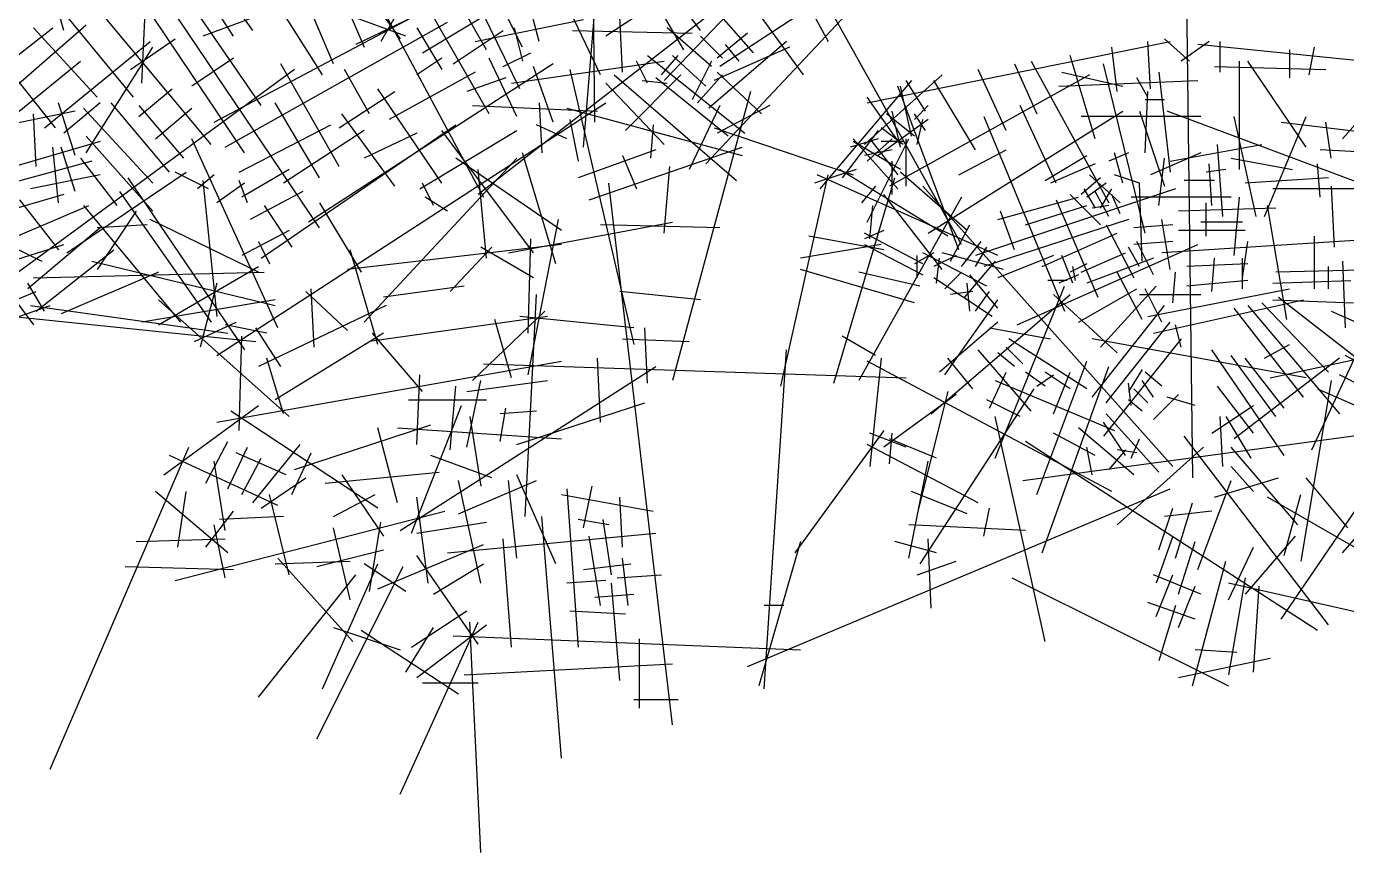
# Model space of a CAD drawing. Extents: x -1517 to 3319, y -4426 to -707.
# Drawn here: x 99 to 1706, y -4426 to -3419 of the extents above; entities that cross this region are included whole.
import ezdxf

# ---------------------------------------------------------------- set-up
doc = ezdxf.new("R2010")
doc.units = 0

msp = doc.modelspace()

# ---------------------------------------------------------------- linework, layer by layer
at = {"color": 7, "linetype": 'CONTINUOUS'}
for p, q in [((384.593927, -3515.429754), (110.489881, -3116.105646)), ((1508.08187, -3122.873852), (1518.233859, -3968.899602)), ((144.329954, -3424.058964), (66.497925, -3153.330782)), ((790.673947, -3535.734374), (787.289951, -3193.940022)), ((-298.974135, -3234.549263), (107.105885, -3782.773918)), ((438.737873, -3275.158417), (553.793865, -3434.211274)), ((662.081863, -3525.582064), (513.185905, -3265.006193)), ((658.697866, -3447.747687), (560.561964, -3275.158417)), ((699.305932, -3495.125134), (591.017934, -3271.774399)), ((1105.385953, -3268.390211), (648.545876, -3623.721061)), ((1237.361927, -3684.634921), (1014.017937, -3285.310813)), ((611.321914, -3295.463037), (530.105888, -3437.595377)), ((919.265925, -3305.615433), (1044.473907, -3478.204617)), ((459.041959, -3325.920053), (509.801909, -3444.363584)), ((760.217871, -3315.767657), (499.649919, -3440.979481)), ((963.257881, -3325.920053), (804.209934, -3430.827171)), ((919.265925, -3424.058964), (838.0499, -3312.383639)), ((1179.833878, -3315.767657), (926.033919, -3586.495924)), ((1014.017937, -3325.920053), (1074.929876, -3437.595377)), ((239.081859, -3488.356928), (245.849959, -3342.840484)), ((374.441937, -3424.058964), (306.761898, -3329.304071)), ((702.689929, -3444.363584), (645.16188, -3329.304071)), ((722.993909, -3437.595377), (695.921936, -3336.072277)), ((797.441941, -3478.204617), (733.145898, -3342.840484)), ((350.753961, -3430.827171), (299.993905, -3352.992879)), ((472.577946, -3464.668204), (425.201887, -3352.992879)), ((228.92987, -3505.277444), (120.641871, -3373.297414)), ((469.193949, -3373.297414), (313.529892, -3430.827171)), ((327.065878, -3535.734374), (658.697866, -3359.761001)), ((777.137961, -3566.191304), (794.057944, -3359.761001)), ((323.681881, -3562.807201), (171.401927, -3380.065621)), ((459.041959, -3478.204617), (401.51391, -3386.833827)), ((560.561964, -3430.827171), (421.81789, -3380.065621)), ((526.721892, -3386.833827), (655.31387, -3627.105164)), ((580.865944, -3451.131791), (682.385949, -3390.217931)), ((898.961946, -3447.747687), (861.737876, -3383.449724)), ((1061.39389, -3390.217931), (942.953902, -3468.052307)), ((364.289947, -3572.959511), (252.617953, -3407.138447)), ((455.657856, -3664.330301), (272.921932, -3393.602034)), ((824.513914, -3474.820514), (821.129917, -3407.138447)), ((875.273863, -3484.972824), (953.105892, -3403.754344)), ((932.801912, -3393.602034), (983.561861, -3451.131791)), ((36.041956, -3495.125134), (130.793861, -3420.674861)), ((46.193946, -3525.582064), (171.401927, -3417.290757)), ((184.937914, -3505.277444), (107.105885, -3420.674861)), ((340.601865, -3566.191304), (611.321914, -3413.906654)), ((574.097951, -3420.674861), (604.55392, -3471.436411)), ((645.16188, -3437.595377), (777.137961, -3410.522551)), ((692.537939, -3420.674861), (702.689929, -3461.284101)), ((932.801912, -3468.052307), (878.657859, -3420.674861)), ((120.641871, -3542.502581), (249.233956, -3437.595377)), ((225.545873, -3471.436411), (279.689925, -3434.211274)), ((618.089907, -3464.668204), (679.001953, -3424.058964)), ((763.601868, -3424.058964), (909.113936, -3427.443067)), ((919.265925, -3430.827171), (946.337898, -3457.899997)), ((1024.169927, -3437.595377), (929.417915, -3518.813858)), ((976.793868, -3427.443067), (939.569905, -3457.899997)), ((1122.305936, -3512.045651), (1491.161887, -3437.595377)), ((1467.47391, -3495.125134), (1464.089914, -3437.595377)), ((1514.849863, -3461.284101), (1484.393893, -3434.211274)), ((1538.537946, -3437.595377), (1504.697873, -3461.284101)), ((1552.073932, -3474.820514), (1552.073932, -3437.595377)), ((171.401927, -3572.959511), (252.617953, -3444.363584)), ((679.001953, -3468.052307), (712.841919, -3451.131791)), ((854.969883, -3454.515894), (973.409871, -3549.270788)), ((871.889866, -3478.204617), (892.193953, -3454.515894)), ((885.425959, -3454.515894), (926.033919, -3491.741031)), ((1027.553924, -3444.363584), (936.185909, -3484.972824)), ((966.641878, -3461.284101), (949.721895, -3440.979481)), ((1399.793871, -3556.038994), (1369.337902, -3454.515894)), ((1426.865951, -3498.509238), (1420.097958, -3444.363584)), ((1788.953909, -3468.052307), (1525.001959, -3440.979481)), ((1636.673954, -3447.747687), (1636.673954, -3481.588721)), ((1660.361931, -3478.204617), (1667.129924, -3444.363584)), ((425.201887, -3471.436411), (-45.174069, -3816.614951)), ((56.345936, -3549.270788), (164.633934, -3461.284101)), ((134.177964, -3542.502581), (66.497925, -3457.899997)), ((350.753961, -3457.899997), (299.993905, -3491.741031)), ((479.345939, -3589.880028), (408.281903, -3464.668204)), ((739.913892, -3464.668204), (442.12187, -3657.562094)), ((516.569902, -3525.582064), (486.113932, -3471.436411)), ((604.55392, -3457.899997), (574.097951, -3478.204617)), ((695.921936, -3528.966168), (662.081863, -3457.899997)), ((689.153942, -3488.356928), (875.273863, -3461.284101)), ((739.913892, -3535.734374), (716.225915, -3468.052307)), ((760.217871, -3471.436411), (838.0499, -3806.462641)), ((854.969883, -3488.356928), (841.433897, -3461.284101)), ((932.801912, -3461.284101), (909.113936, -3508.661548)), ((1291.505873, -3545.886684), (1257.665907, -3471.436411)), ((1301.657863, -3464.668204), (1328.729942, -3525.582064)), ((1321.961949, -3461.284101), (1416.713961, -3633.873371)), ((1460.705917, -3671.098508), (1409.945861, -3464.668204)), ((1545.305939, -3468.052307), (1680.66591, -3471.436411)), ((1575.761909, -3593.264131), (1575.761909, -3461.284101)), ((1656.977934, -3566.191304), (1585.913898, -3461.284101)), ((645.16188, -3474.820514), (540.257878, -3532.350271)), ((682.385949, -3481.588721), (635.00989, -3498.509238)), ((814.361924, -3478.204617), (963.257881, -3606.800544)), ((895.577949, -3478.204617), (827.89791, -3545.886684)), ((848.20189, -3484.972824), (878.657859, -3488.356928)), ((953.105892, -3552.654891), (865.121873, -3481.588721)), ((946.337898, -3478.204617), (915.881929, -3512.045651)), ((993.713958, -3525.582064), (939.569905, -3474.820514)), ((1176.449881, -3484.972824), (1064.777887, -3616.952854)), ((1213.673951, -3478.204617), (1118.921939, -3562.807201)), ((1393.025878, -3478.204617), (1149.377909, -3613.568751)), ((1193.369865, -3522.197961), (1169.681888, -3484.972824)), ((1254.28191, -3569.575408), (1203.521961, -3484.972824)), ((1355.801915, -3491.741031), (1525.001959, -3484.972824)), ((1359.185912, -3474.820514), (1433.633944, -3491.741031)), ((1464.089914, -3505.277444), (1450.553927, -3481.588721)), ((1477.6259, -3474.820514), (1491.161887, -3596.648234)), ((235.697863, -3528.966168), (276.305929, -3495.125134)), ((479.345939, -3542.502581), (547.025871, -3498.509238)), ((604.55392, -3610.184648), (526.721892, -3495.125134)), ((875.273863, -3562.807201), (804.209934, -3488.356928)), ((980.177865, -3498.509238), (885.425959, -3850.455985)), ((1233.977931, -3691.403128), (1159.529898, -3491.741031)), ((1176.449881, -3552.654891), (1162.913895, -3491.741031)), ((1460.705917, -3572.959511), (1464.089914, -3498.509238)), ((1700.96989, -3556.038994), (1751.729946, -3498.509238)), ((157.865941, -3576.343614), (137.561961, -3512.045651)), ((188.32191, -3512.045651), (144.329954, -3549.270788)), ((168.017931, -3518.813858), (252.617953, -3610.184648)), ((272.921932, -3596.648234), (201.857897, -3512.045651)), ((235.697863, -3515.429754), (289.841915, -3579.727718)), ((256.001949, -3556.038994), (299.993905, -3518.813858)), ((330.449875, -3819.999055), (804.209934, -3512.045651)), ((455.657856, -3603.416441), (401.51391, -3512.045651)), ((641.777883, -3515.429754), (794.057944, -3522.197961)), ((722.993909, -3512.045651), (726.377905, -3572.959511)), ((756.833875, -3518.813858), (970.025875, -3576.343614)), ((942.953902, -3515.429754), (905.729939, -3593.264131)), ((1003.865947, -3515.429754), (939.569905, -3549.270788)), ((1162.913895, -3562.807201), (1122.305936, -3505.277444)), ((1196.753861, -3515.429754), (1179.833878, -3532.350271)), ((1352.417919, -3610.184648), (1308.425856, -3515.429754)), ((1484.393893, -3508.661548), (1460.705917, -3508.661548)), ((157.865941, -3522.197961), (59.729932, -3542.502581)), ((110.489881, -3589.880028), (107.105885, -3525.582064)), ((547.025871, -3613.568751), (482.729936, -3525.582064)), ((760.217871, -3532.350271), (770.369861, -3583.111821)), ((1196.753861, -3532.350271), (1135.841922, -3576.343614)), ((1179.833878, -3552.654891), (1145.993912, -3525.582064)), ((1162.913895, -3566.191304), (1152.761905, -3522.197961)), ((1193.369865, -3545.886684), (1179.833878, -3525.582064)), ((1183.217875, -3562.807201), (1189.985868, -3532.350271)), ((1196.753861, -3671.098508), (1433.633944, -3522.197961)), ((1264.4339, -3528.966168), (1362.569909, -3765.853401)), ((1528.385956, -3528.966168), (1382.873888, -3528.966168)), ((1453.937924, -3522.197961), (1484.393893, -3613.568751)), ((1839.713964, -3654.177991), (1487.77789, -3522.197961)), ((1596.065888, -3650.793888), (1568.993915, -3528.966168)), ((1606.217878, -3650.793888), (1656.977934, -3528.966168)), ((1626.521964, -3535.734374), (1826.177871, -3559.423098)), ((1687.433903, -3579.727718), (1680.66591, -3535.734374)), ((357.521954, -3596.648234), (469.193949, -3539.118478)), ((384.593927, -3701.555438), (621.473903, -3539.118478)), ((509.801909, -3545.886684), (411.6659, -3610.184648)), ((574.097951, -3549.270788), (509.801909, -3579.727718)), ((577.481947, -3616.952854), (695.921936, -3545.886684)), ((716.225915, -3694.787231), (604.55392, -3545.886684)), ((756.833875, -3556.038994), (719.609912, -3539.118478)), ((861.737876, -3539.118478), (858.35388, -3579.727718)), ((936.185909, -3542.502581), (1105.385953, -3600.032338)), ((1135.841922, -3545.886684), (1091.849859, -3603.416441)), ((1166.297892, -3562.807201), (1139.225919, -3542.502581)), ((188.32191, -3559.423098), (-21.486093, -3620.336958)), ((137.561961, -3633.873371), (130.793861, -3566.191304)), ((157.865941, -3620.336958), (140.945958, -3566.191304)), ((171.401927, -3552.654891), (252.617953, -3644.025681)), ((404.897907, -3786.158021), (299.993905, -3556.038994)), ((783.905954, -3630.489268), (970.025875, -3566.191304)), ((1135.841922, -3556.038994), (1102.001956, -3566.191304)), ((1105.385953, -3556.038994), (1159.529898, -3616.952854)), ((1162.913895, -3593.264131), (1105.385953, -3559.423098)), ((1122.305936, -3657.562094), (1173.065885, -3556.038994)), ((1152.761905, -3556.038994), (1122.305936, -3583.111821)), ((1125.689932, -3556.038994), (1159.529898, -3600.032338)), ((1166.297892, -3559.423098), (1139.225919, -3559.423098)), ((1169.681888, -3613.568751), (1169.681888, -3556.038994)), ((1491.161887, -3583.111821), (1602.833881, -3562.807201)), ((1555.457929, -3650.793888), (1548.689936, -3562.807201)), ((178.16992, -3583.111821), (66.497925, -3613.568751)), ((164.633934, -3579.727718), (208.62589, -3637.257474)), ((695.921936, -3579.727718), (509.801909, -3779.389815)), ((750.065881, -3667.714404), (621.473903, -3579.727718)), ((743.297888, -3708.323644), (702.689929, -3572.959511)), ((865.121873, -3569.575408), (770.369861, -3603.416441)), ((824.513914, -3576.343614), (841.433897, -3616.952854)), ((1152.761905, -3569.575408), (1118.921939, -3576.343614)), ((1152.761905, -3623.721061), (1152.761905, -3583.111821)), ((1233.977931, -3600.032338), (1291.505873, -3569.575408)), ((1338.881932, -3606.800544), (1389.641881, -3576.343614)), ((1440.401937, -3572.959511), (1416.713961, -3583.111821)), ((1433.633944, -3610.184648), (1423.481954, -3572.959511)), ((1528.385956, -3572.959511), (1467.47391, -3600.032338)), ((1477.6259, -3637.257474), (1484.393893, -3579.727718)), ((1565.609919, -3579.727718), (1640.057951, -3593.264131)), ((1741.577956, -3572.959511), (1673.897917, -3569.575408)), ((188.32191, -3600.032338), (103.721888, -3616.952854)), ((147.713951, -3694.787231), (293.225912, -3596.648234)), ((320.297885, -3616.952854), (279.689925, -3596.648234)), ((327.065878, -3600.032338), (306.761898, -3616.952854)), ((418.433893, -3593.264131), (360.905951, -3627.105164)), ((658.697866, -3701.555438), (648.545876, -3593.264131)), ((875.273863, -3671.098508), (882.041856, -3589.880028)), ((1017.401934, -3857.224191), (1074.929876, -3600.032338)), ((1108.769949, -3593.264131), (1058.009893, -3610.184648)), ((1281.353883, -3698.171334), (1061.39389, -3600.032338)), ((1220.441944, -3674.482611), (1088.465863, -3593.264131)), ((1244.12992, -3667.714404), (1162.913895, -3596.648234)), ((1399.793871, -3586.495924), (1345.649925, -3610.184648)), ((1430.249947, -3633.873371), (1393.025878, -3600.032338)), ((1453.937924, -3610.184648), (1423.481954, -3600.032338)), ((1558.841925, -3593.264131), (1535.153949, -3596.648234)), ((1541.921942, -3637.257474), (1538.537946, -3586.495924)), ((1673.897917, -3627.105164), (1670.51392, -3586.495924)), ((222.161876, -3603.416441), (364.289947, -3813.230848)), ((313.529892, -3606.800544), (330.449875, -3772.621608)), ((364.289947, -3610.184648), (330.449875, -3633.873371)), ((367.673944, -3633.873371), (357.521954, -3606.800544)), ((594.401931, -3637.257474), (580.865944, -3610.184648)), ((885.425959, -4270.084799), (807.593931, -3610.184648)), ((1081.69787, -3853.840088), (1156.145902, -3603.416441)), ((1132.457925, -3613.568751), (1115.537942, -3633.873371)), ((1494.545883, -3955.363188), (1189.985868, -3613.568751)), ((1406.561865, -3603.416441), (1382.873888, -3623.721061)), ((1413.329964, -3610.184648), (1389.641881, -3627.105164)), ((1457.32192, -3704.939541), (1453.937924, -3610.184648)), ((1545.305939, -3606.800544), (1508.08187, -3606.800544)), ((1684.049907, -3603.416441), (1582.529902, -3610.184648)), ((1687.433903, -3613.568751), (1690.8179, -3688.019024)), ((144.329954, -3623.721061), (5.58588, -3664.330301)), ((90.185902, -3630.489268), (137.561961, -3691.403128)), ((212.009887, -3620.336958), (323.681881, -3779.389815)), ((435.353876, -3620.336958), (371.057941, -3654.177991)), ((611.321914, -3644.025681), (584.249941, -3627.105164)), ((1237.361927, -3627.105164), (1112.153946, -3850.455985)), ((1213.673951, -3715.091851), (1142.609915, -3623.721061)), ((1497.92988, -3616.952854), (1254.28191, -3698.171334)), ((1281.353883, -3654.177991), (1379.489892, -3627.105164)), ((1352.417919, -3630.489268), (1403.177868, -3748.932885)), ((1406.561865, -3660.946198), (1369.337902, -3623.721061)), ((1386.257885, -3616.952854), (1399.793871, -3640.641578)), ((1416.713961, -3650.793888), (1399.793871, -3620.336958)), ((1406.561865, -3640.641578), (1420.097958, -3616.952854)), ((1430.249947, -3647.409784), (1420.097958, -3623.721061)), ((1565.609919, -3627.105164), (1443.785934, -3627.105164)), ((1568.993915, -3698.171334), (1575.761909, -3627.105164)), ((1765.265932, -3616.952854), (1616.369868, -3616.952854)), ((63.113929, -3684.634921), (174.785924, -3637.257474)), ((168.017931, -3637.257474), (286.457919, -3779.389815)), ((232.313866, -3644.025681), (184.937914, -3715.091851)), ((387.977924, -3637.257474), (421.81789, -3688.019024)), ((455.657856, -3633.873371), (506.417912, -3718.475954)), ((1125.689932, -3677.866714), (1129.073929, -3637.257474)), ((1301.657863, -3691.403128), (1284.73788, -3644.025681)), ((1315.193956, -3660.946198), (1389.641881, -3637.257474)), ((1416.713961, -3637.257474), (1396.409875, -3640.641578)), ((1619.753865, -3640.641578), (1501.313876, -3644.025681)), ((1535.153949, -3674.482611), (1535.153949, -3633.873371)), ((1633.289958, -3776.005711), (1609.601875, -3637.257474)), ((5.58588, -3650.793888), (117.257875, -3704.939541)), ((188.32191, -3664.330301), (100.337892, -3738.780575)), ((245.849959, -3660.946198), (184.937914, -3664.330301)), ((381.209931, -3718.475954), (249.233956, -3654.177991)), ((685.769946, -3694.787231), (885.425959, -3657.562094)), ((709.457922, -3843.687778), (746.681885, -3654.177991)), ((942.953902, -3664.330301), (797.441941, -3660.946198)), ((1223.825941, -3704.939541), (1247.513917, -3660.946198)), ((1440.401937, -3654.177991), (1264.4339, -3711.707748)), ((1413.329964, -3660.946198), (1447.169931, -3725.244161)), ((1494.545883, -3660.946198), (1447.169931, -3664.330301)), ((1491.161887, -3715.091851), (1481.009897, -3654.177991)), ((1579.145905, -3657.562094), (1528.385956, -3657.562094)), ((418.433893, -3667.714404), (360.905951, -3698.171334)), ((709.457922, -3792.926228), (712.841919, -3677.866714)), ((1142.609915, -3691.403128), (1051.2419, -3674.482611)), ((1142.609915, -3667.714404), (1118.921939, -3677.866714)), ((1189.985868, -3708.323644), (1118.921939, -3671.098508)), ((1335.497936, -3711.707748), (1426.865951, -3671.098508)), ((1849.865954, -3671.098508), (1481.009897, -3694.787231)), ((1582.529902, -3667.714404), (1501.313876, -3667.714404)), ((1667.129924, -3738.780575), (1667.129924, -3674.482611)), ((69.881922, -3708.323644), (144.329954, -3684.634921)), ((110.489881, -3765.853401), (205.241893, -3691.403128)), ((381.209931, -3681.250818), (394.745917, -3708.323644)), ((750.065881, -3684.634921), (489.497929, -3715.091851)), ((526.721892, -3806.462641), (492.881925, -3691.403128)), ((665.465859, -3688.019024), (614.70591, -3742.164678)), ((716.225915, -3725.244161), (651.929873, -3688.019024)), ((1139.225919, -3684.634921), (1041.08991, -3701.555438)), ((1118.921939, -3684.634921), (1189.985868, -3721.860058)), ((1203.521961, -3694.787231), (1179.833878, -3708.323644)), ((1267.817897, -3735.396471), (1189.985868, -3694.787231)), ((1288.121876, -3715.091851), (1213.673951, -3694.787231)), ((1237.361927, -3711.707748), (1261.049903, -3681.250818)), ((1254.28191, -3711.707748), (1267.817897, -3688.019024)), ((1305.041859, -3782.773918), (1525.001959, -3684.634921)), ((1382.873888, -3718.475954), (1437.017941, -3694.787231)), ((1453.937924, -3711.707748), (1440.401937, -3688.019024)), ((1494.545883, -3681.250818), (1447.169931, -3684.634921)), ((1470.857907, -3721.860058), (1450.553927, -3681.250818)), ((1579.145905, -3725.244161), (1585.913898, -3681.250818)), ((1663.745927, -3935.058568), (1775.417922, -3694.787231)), ((178.16992, -3704.939541), (401.51391, -3759.085195)), ((259.385946, -3782.773918), (381.209931, -3711.707748)), ((1183.217875, -3725.244161), (1183.217875, -3698.171334)), ((1230.593934, -3698.171334), (1203.521961, -3711.707748)), ((1206.905958, -3732.012368), (1210.289954, -3701.555438)), ((1277.969887, -3704.939541), (1240.745924, -3748.932885)), ((1349.033922, -3698.171334), (1281.353883, -3725.244161)), ((1372.721898, -3732.012368), (1359.185912, -3698.171334)), ((1389.641881, -3708.323644), (1369.337902, -3718.475954)), ((1376.105895, -3728.628265), (1372.721898, -3711.707748)), ((1470.857907, -3701.555438), (1389.641881, -3732.012368)), ((1585.913898, -3708.323644), (1511.465866, -3711.707748)), ((1541.921942, -3742.164678), (1545.305939, -3701.555438)), ((1579.145905, -3738.780575), (1579.145905, -3701.555438)), ((1684.049907, -3738.780575), (1684.049907, -3711.707748)), ((1700.96989, -3704.939541), (1704.353887, -3786.158021)), ((107.105885, -3725.244161), (387.977924, -3718.475954)), ((259.385946, -3718.475954), (140.945958, -3769.237505)), ((1179.833878, -3755.701091), (1041.08991, -3715.091851)), ((1186.601871, -3735.396471), (1112.153946, -3718.475954)), ((1274.58589, -3772.621608), (1203.521961, -3725.244161)), ((1217.057947, -3738.780575), (1237.361927, -3718.475954)), ((1281.353883, -3762.469298), (1247.513917, -3721.860058)), ((1365.953905, -3728.628265), (1342.265929, -3728.628265)), ((1379.489892, -3721.860058), (1355.801915, -3732.012368)), ((1457.32192, -3776.005711), (1426.865951, -3718.475954)), ((1494.545883, -3755.701091), (1497.92988, -3718.475954)), ((1585.913898, -3728.628265), (1511.465866, -3735.396471)), ((1616.369868, -3732.012368), (1711.12188, -3728.628265)), ((1775.417922, -3715.091851), (1619.753865, -3718.475954)), ((76.649915, -3755.701091), (110.489881, -3742.164678)), ((120.641871, -3765.853401), (100.337892, -3732.012368)), ((330.449875, -3732.012368), (310.145895, -3809.846745)), ((489.497929, -3789.542125), (438.737873, -3742.164678)), ((448.889863, -3809.846745), (445.505866, -3738.780575)), ((631.625893, -3735.396471), (533.489885, -3748.932885)), ((919.265925, -3752.316988), (821.129917, -3742.164678)), ((1250.897914, -3742.164678), (1223.825941, -3745.548781)), ((1247.513917, -3765.853401), (1244.12992, -3732.012368)), ((1254.28191, -3765.853401), (1271.201893, -3742.164678)), ((1277.969887, -3945.210878), (1362.569909, -3735.396471)), ((1379.489892, -3779.389815), (1450.553927, -3738.780575)), ((1406.561865, -3809.846745), (1474.241903, -3735.396471)), ((1481.009897, -3779.389815), (1460.705917, -3738.780575)), ((1464.089914, -3772.621608), (1636.673954, -3738.780575)), ((-79.014036, -3755.701091), (377.825934, -3803.078538)), ((69.881922, -3779.389815), (127.409865, -3759.085195)), ((103.721888, -3759.085195), (343.985861, -3792.926228)), ((401.51391, -3752.316988), (239.081859, -3779.389815)), ((418.433893, -3894.449328), (259.385946, -3752.316988)), ((536.873881, -3759.085195), (381.209931, -3833.535468)), ((706.073925, -4016.277048), (719.609912, -3745.548781)), ((1200.137964, -3891.065225), (1369.337902, -3745.548781)), ((1217.057947, -3843.687778), (1281.353883, -3752.316988)), ((1426.865951, -3816.614951), (1349.033922, -3745.548781)), ((1396.409875, -3870.760605), (1484.393893, -3759.085195)), ((1453.937924, -3745.548781), (1528.385956, -3745.548781)), ((1470.857907, -3792.926228), (1653.593937, -3752.316988)), ((1585.913898, -3759.085195), (1697.585893, -3891.065225)), ((1684.049907, -3840.303675), (1602.833881, -3755.701091)), ((1616.369868, -3752.316988), (1714.505876, -3755.701091)), ((1623.137861, -3748.932885), (1775.417922, -3867.376501)), ((733.145898, -3772.621608), (516.569902, -3803.078538)), ((641.777883, -3850.455985), (729.761902, -3765.853401)), ((689.153942, -3847.071881), (668.849856, -3776.005711)), ((838.0499, -3786.158021), (699.305932, -3772.621608)), ((1653.593937, -3870.760605), (1568.993915, -3762.469298)), ((1687.433903, -3765.853401), (1870.169934, -3847.071881)), ((303.377902, -3803.078538), (354.137958, -3779.389815)), ((391.36192, -3792.926228), (340.601865, -3782.773918)), ((408.281903, -3833.535468), (377.825934, -3786.158021)), ((533.489885, -3792.926228), (401.51391, -3874.144708)), ((580.865944, -3863.992398), (519.953898, -3792.926228)), ((854.969883, -3853.840088), (851.585887, -3786.158021)), ((1281.353883, -3779.389815), (1210.289954, -3840.303675)), ((1271.201893, -3786.158021), (1345.649925, -3799.694435)), ((1413.329964, -3877.528811), (1491.161887, -3779.389815)), ((1504.697873, -3809.846745), (1497.92988, -3782.773918)), ((357.521954, -3911.369845), (360.905951, -3796.310331)), ((824.513914, -3799.694435), (905.729939, -3803.078538)), ((1132.457925, -3819.999055), (1091.849859, -3796.310331)), ((1389.641881, -3860.608295), (1294.88987, -3799.694435)), ((1656.977934, -3847.071881), (1396.409875, -3799.694435)), ((1504.697873, -3799.694435), (1409.945861, -3918.138051)), ((1606.217878, -3823.383158), (1636.673954, -3806.462641)), ((411.6659, -3891.065225), (391.36192, -3823.383158)), ((797.441941, -3901.217535), (794.057944, -3823.383158)), ((997.097954, -4226.091455), (1024.169927, -3813.230848)), ((1139.225919, -3823.383158), (1125.689932, -3955.363188)), ((1250.897914, -3860.608295), (1220.441944, -3823.383158)), ((1321.961949, -3887.681121), (1257.665907, -3813.230848)), ((1301.657863, -3833.535468), (1281.353883, -3816.614951)), ((1311.809959, -3830.151365), (1291.505873, -3809.846745)), ((1629.905961, -3941.826775), (1541.921942, -3813.230848)), ((1619.753865, -3894.449328), (1565.609919, -3819.999055)), ((1697.585893, -3823.383158), (1568.993915, -3921.522155)), ((1629.905961, -3884.297018), (1582.529902, -3823.383158)), ((1612.985871, -3847.071881), (1738.193959, -3819.999055)), ((2035.985875, -3995.972428), (1704.353887, -3819.999055)), ((330.449875, -3901.217535), (750.065881, -3826.767261)), ((553.793865, -4033.197565), (865.121873, -3833.535468)), ((655.31387, -3830.151365), (1169.681888, -3847.071881)), ((1420.097958, -3985.820118), (1122.305936, -3826.767261)), ((1271.201893, -3884.297018), (1291.505873, -3840.303675)), ((1338.881932, -3857.224191), (1315.193956, -3840.303675)), ((1328.729942, -3989.204222), (1389.641881, -3826.767261)), ((1335.497936, -4060.270392), (1416.713961, -3833.535468)), ((1369.337902, -3860.608295), (1338.881932, -3840.303675)), ((1349.033922, -3891.065225), (1369.337902, -3840.303675)), ((1457.32192, -3836.919571), (1440.401937, -3863.992398)), ((1481.009897, -3857.224191), (1460.705917, -3840.303675)), ((574.097951, -3928.290361), (577.481947, -3843.687778)), ((614.70591, -3935.058568), (621.473903, -3857.224191)), ((635.00989, -3863.992398), (733.145898, -3850.455985)), ((635.00989, -3931.674465), (651.929873, -3850.455985)), ((1277.969887, -3850.455985), (1423.481954, -3911.369845)), ((1328.729942, -3857.224191), (1349.033922, -3843.687778)), ((1443.785934, -3880.912915), (1440.401937, -3853.840088)), ((1470.857907, -3870.760605), (1457.32192, -3850.455985)), ((1592.681892, -3914.753948), (1548.689936, -3857.224191)), ((1687.433903, -3850.455985), (1650.209941, -4070.422702)), ((1724.657866, -3857.224191), (1697.585893, -3843.687778)), ((1230.593934, -3867.376501), (1142.609915, -3931.674465)), ((1220.441944, -3863.992398), (1183.217875, -4012.892945)), ((1325.345946, -3860.608295), (1186.601871, -4073.806805)), ((1464.089914, -3877.528811), (1447.169931, -3860.608295)), ((1501.313876, -3867.376501), (1470.857907, -3897.833431)), ((1521.617856, -3880.912915), (1487.77789, -3870.760605)), ((1626.521964, -4141.488872), (1812.641885, -3867.376501)), ((1670.51392, -3860.608295), (1724.657866, -3884.297018)), ((266.153939, -3965.515498), (381.209931, -3880.912915)), ((526.721892, -4006.124738), (347.369964, -3887.681121)), ((563.945961, -3874.144708), (658.697866, -3874.144708)), ((567.329958, -4036.581668), (628.241897, -3880.912915)), ((675.617956, -3924.906258), (682.385949, -3884.297018)), ((719.609912, -3887.681121), (675.617956, -3891.065225)), ((695.921936, -3928.290361), (851.585887, -3877.528811)), ((1308.425856, -3894.449328), (1267.817897, -3874.144708)), ((1457.32192, -3887.681121), (1440.401937, -3874.144708)), ((1541.921942, -3914.753948), (1592.681892, -3880.912915)), ((425.201887, -3958.747291), (591.017934, -3904.601638)), ((638.393887, -3894.449328), (651.929873, -3979.051912)), ((1338.881932, -4168.561698), (1277.969887, -3894.449328)), ((1311.809959, -3972.283705), (1812.641885, -3904.601638)), ((1437.017941, -3941.826775), (1409.945861, -3901.217535)), ((1477.6259, -3962.131395), (1413.329964, -3891.065225)), ((1555.457929, -3955.363188), (1552.073932, -3894.449328)), ((1558.841925, -3894.449328), (1589.297895, -3945.210878)), ((550.409868, -3999.356532), (526.721892, -3907.985741)), ((550.409868, -3907.985741), (750.065881, -3921.522155)), ((1142.609915, -3911.369845), (1034.321917, -4060.270392)), ((1169.681888, -3931.674465), (1125.689932, -3914.753948)), ((1149.377909, -3951.979085), (1152.761905, -3914.753948)), ((1206.905958, -3945.210878), (1149.377909, -3921.522155)), ((1399.793871, -3941.826775), (1349.033922, -3914.753948)), ((1447.169931, -3965.515498), (1379.489892, -3907.985741)), ((1443.785934, -3945.210878), (1453.937924, -3921.522155)), ((1684.049907, -4148.257078), (1508.08187, -3918.138051)), ((127.409865, -4324.230452), (296.609909, -3931.674465)), ((316.913888, -3975.667808), (343.985861, -3924.906258)), ((343.985861, -3982.436015), (367.673944, -3931.674465)), ((374.441937, -3999.356532), (431.96988, -3928.290361)), ((1257.665907, -3999.356532), (1122.305936, -3928.290361)), ((1670.51392, -4155.025285), (1315.193956, -3924.906258)), ((1396.409875, -3965.515498), (1389.641881, -3931.674465)), ((1437.017941, -3935.058568), (1416.713961, -3958.747291)), ((1531.769953, -3931.674465), (1426.865951, -4026.429358)), ((1450.553927, -3938.442671), (1426.865951, -3935.058568)), ((1646.825944, -4026.429358), (1565.609919, -3931.674465)), ((404.897907, -4002.740635), (272.921932, -3941.826775)), ((340.601865, -4033.197565), (327.065878, -3948.594981)), ((415.049897, -3965.515498), (354.137958, -3938.442671)), ((360.905951, -3989.204222), (384.593927, -3945.210878)), ((421.81789, -3989.204222), (445.505866, -3938.442671)), ((665.465859, -3968.899602), (591.017934, -3941.826775)), ((1173.065885, -4067.038598), (1196.753861, -3948.594981)), ((384.593927, -4006.124738), (438.737873, -3968.899602)), ((462.425956, -3975.667808), (601.169924, -3962.131395)), ((482.729936, -3965.515498), (533.489885, -4039.965772)), ((743.297888, -4073.806805), (695.921936, -3965.515498)), ((1545.305939, -3992.588325), (1623.137861, -3968.899602)), ((1592.681892, -3985.820118), (1565.609919, -3955.363188)), ((1707.737883, -4029.813462), (1656.977934, -3968.899602)), ((343.985861, -4060.270392), (256.001949, -3985.820118)), ((283.073922, -4053.502185), (293.225912, -3985.820118)), ((624.8579, -4012.892945), (719.609912, -3972.283705)), ((651.929873, -4097.495528), (624.8579, -3972.283705)), ((695.921936, -4067.038598), (685.769946, -3972.283705)), ((756.833875, -3982.436015), (770.369861, -4175.329905)), ((777.137961, -4029.813462), (787.289951, -3979.051912)), ((976.793868, -4199.018628), (1491.161887, -3982.436015)), ((1244.12992, -4012.892945), (1176.449881, -3985.820118)), ((1525.001959, -4080.575012), (1565.609919, -3972.283705)), ((1700.96989, -4060.270392), (1772.033925, -3979.051912)), ((418.433893, -4087.343218), (394.745917, -3989.204222)), ((472.577946, -4016.277048), (523.337895, -3989.204222)), ((587.633937, -4097.495528), (574.097951, -3992.588325)), ((750.065881, -3989.204222), (861.737876, -4009.508842)), ((824.513914, -4053.502185), (821.129917, -3992.588325)), ((1497.92988, -4067.038598), (1518.233859, -3999.356532)), ((1809.257888, -4107.647838), (1609.601875, -3992.588325)), ((1629.905961, -4063.654495), (1650.209941, -3989.204222)), ((279.689925, -4094.111425), (607.937917, -4009.508842)), ((316.913888, -4053.502185), (350.753961, -4009.508842)), ((411.6659, -4016.277048), (333.833871, -4019.661152)), ((750.065881, -4310.694039), (726.377905, -4016.277048)), ((1264.4339, -4039.965772), (1271.201893, -4006.124738)), ((1477.6259, -4056.886288), (1494.545883, -4006.124738)), ((1541.921942, -4009.508842), (1484.393893, -4016.277048)), ((340.601865, -4090.727322), (327.065878, -4026.429358)), ((492.881925, -4117.800148), (472.577946, -4029.813462)), ((516.569902, -4107.647838), (530.105888, -4023.045255)), ((574.097951, -4036.581668), (658.697866, -4023.045255)), ((807.593931, -4026.429358), (770.369861, -4019.661152)), ((810.977927, -4087.343218), (800.825937, -4019.661152)), ((1315.193956, -4033.197565), (1173.065885, -4026.429358)), ((232.313866, -4046.733978), (340.601865, -4043.349875)), ((526.721892, -4104.263735), (655.31387, -4050.118082)), ((611.321914, -4060.270392), (865.121873, -4036.581668)), ((689.153942, -4175.329905), (679.001953, -4043.349875)), ((797.441941, -4124.568355), (783.905954, -4039.965772)), ((1041.08991, -4046.733978), (990.329961, -4222.707352)), ((1206.905958, -4060.270392), (1156.145902, -4046.733978)), ((1200.137964, -4127.952458), (1196.753861, -4043.349875)), ((1494.545883, -4039.965772), (1474.241903, -4097.495528)), ((1501.313876, -4111.031942), (1521.617856, -4046.733978)), ((1643.441947, -4039.965772), (1582.529902, -4111.031942)), ((452.273859, -4077.190908), (533.489885, -4056.886288)), ((648.545876, -4171.945802), (574.097951, -4063.654495)), ((1562.225922, -4117.800148), (1592.681892, -4053.502185)), ((218.77788, -4077.190908), (350.753961, -4080.575012)), ((401.51391, -4073.806805), (492.881925, -4070.422702)), ((496.265922, -4168.561698), (404.897907, -4067.038598)), ((452.273859, -4287.005315), (557.177861, -4077.190908)), ((459.041959, -4226.091455), (526.721892, -4073.806805)), ((560.561964, -4107.647838), (509.801909, -4073.806805)), ((594.401931, -4111.031942), (655.31387, -4073.806805)), ((777.137961, -4080.575012), (834.665903, -4073.806805)), ((831.281907, -4124.568355), (824.513914, -4067.038598)), ((1183.217875, -4087.343218), (1230.593934, -4070.422702)), ((1518.233859, -4222.707352), (1558.841925, -4070.422702)), ((381.209931, -4236.243765), (499.649919, -4087.343218)), ((804.209934, -4094.111425), (756.833875, -4097.495528)), ((821.129917, -4215.939145), (810.977927, -4097.495528)), ((817.74592, -4090.727322), (871.889866, -4087.343218)), ((1298.273866, -4090.727322), (1562.225922, -4222.707352)), ((1528.385956, -4111.031942), (1470.857907, -4087.343218)), ((1474.241903, -4138.104768), (1494.545883, -4087.343218)), ((1582.529902, -4090.727322), (1562.225922, -4209.170938)), ((1890.473914, -4171.945802), (1562.225922, -4097.495528)), ((790.673947, -4114.416045), (838.0499, -4111.031942)), ((1501.313876, -4151.641182), (1521.617856, -4100.879632)), ((1592.681892, -4205.786835), (1599.449885, -4100.879632)), ((1020.785931, -4124.568355), (997.097954, -4124.568355)), ((1521.617856, -4141.488872), (1464.089914, -4121.184252)), ((1497.92988, -4124.568355), (1477.6259, -4192.250422)), ((553.793865, -4354.687382), (648.545876, -4144.872975)), ((567.329958, -4175.329905), (635.00989, -4131.336562)), ((651.929873, -4425.753552), (638.393887, -4144.872975)), ((760.217871, -4131.336562), (827.89791, -4134.720665)), ((472.577946, -4151.641182), (553.793865, -4178.714008)), ((624.8579, -4232.859662), (506.417912, -4155.025285)), ((560.561964, -4205.786835), (594.401931, -4151.641182)), ((574.097951, -4212.555042), (658.697866, -4148.257078)), ((618.089907, -4161.793492), (1041.08991, -4178.714008)), ((844.817893, -4165.177595), (844.817893, -4249.780179)), ((1572.377912, -4182.098112), (1521.617856, -4178.714008)), ((1501.313876, -4212.555042), (1612.985871, -4188.866318)), ((631.625893, -4209.170938), (885.425959, -4195.634525)), ((648.545876, -4219.323249), (580.865944, -4219.323249)), ((892.193953, -4239.627869), (838.0499, -4239.627869))]:
    msp.add_line(p, q, dxfattribs=at)

doc.saveas('drawing.dxf')
